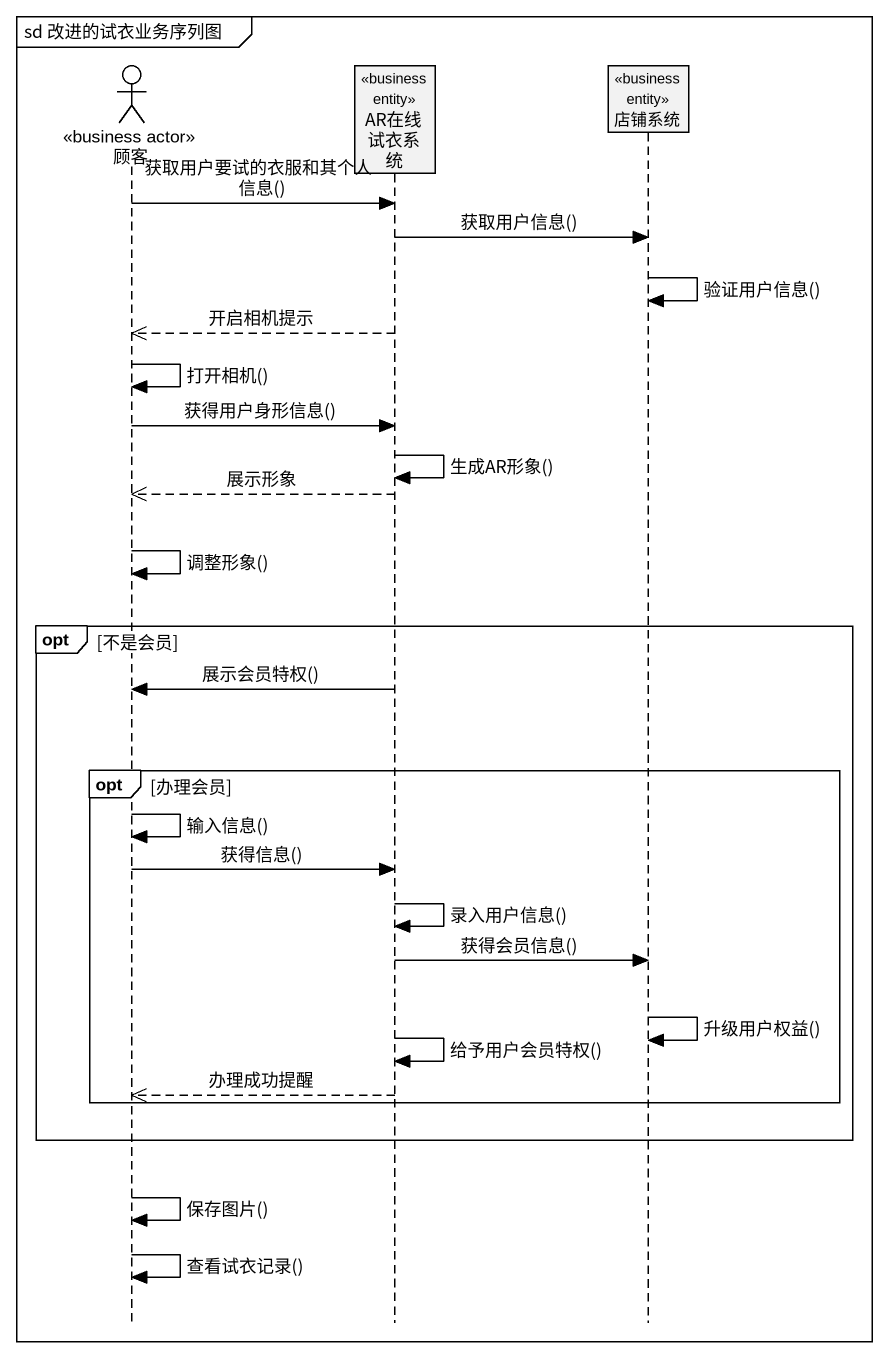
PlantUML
@startuml
mainframe sd 改进的试衣业务序列图
hide footbox
actor 顾客 <<business actor>>
participant AR在线试衣系统 <<business entity>>
participant 店铺系统 <<business entity>>

顾客 -> AR在线试衣系统 : 获取用户要试的衣服和其个人信息()
AR在线试衣系统 -> 店铺系统 : 获取用户信息()
店铺系统 -> 店铺系统 : 验证用户信息()
AR在线试衣系统 -->> 顾客 : 开启相机提示
顾客 -> 顾客 : 打开相机()
顾客 -> AR在线试衣系统 : 获得用户身形信息()
AR在线试衣系统 -> AR在线试衣系统 : 生成AR形象()
AR在线试衣系统 -->> 顾客 : 展示形象
顾客 -> 顾客 : 调整形象()
opt 不是会员
  AR在线试衣系统 -> 顾客 : 展示会员特权()
  opt 办理会员
    顾客 -> 顾客 : 输入信息()
    顾客 -> AR在线试衣系统 : 获得信息()
    AR在线试衣系统 -> AR在线试衣系统 : 录入用户信息()
    AR在线试衣系统 -> 店铺系统 : 获得会员信息()
    店铺系统 -> 店铺系统 : 升级用户权益()
    AR在线试衣系统 -> AR在线试衣系统 : 给予用户会员特权()
    AR在线试衣系统 -->> 顾客 : 办理成功提醒
  end
end
顾客 -> 顾客 : 保存图片()
顾客 -> 顾客 : 查看试衣记录()
@enduml
